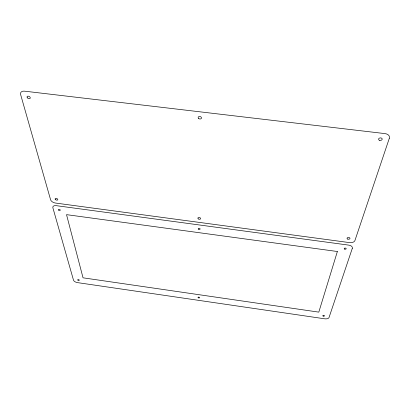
<?xml version="1.0" encoding="UTF-8"?>
<svg xmlns="http://www.w3.org/2000/svg" width="410" height="410" viewBox="0 0 410 410"><rect width="100%" height="100%" fill="white"/><g stroke="black" fill="none" stroke-linecap="round" stroke-linejoin="round"><path stroke-width="0.61" d="M337.374 251.509L318.806 312.133L83.035 277.821L66.522 214.645L337.374 251.509M352.323 248.281L329.03 317.514A3.849 1.901 5.1 0 1 324.643 318.795L77.551 282.623A3.675 1.778 16.7 0 1 73.503 280.184L52.869 207.757A4.336 2.398 20 0 1 56.226 205.656L348.684 245.113A4.551 2.614 2.4 0 1 352.323 248.281M389.346 138.201L354.906 240.598A4.628 2.696 2.1 0 1 349.499 242.607L55.504 203.052A4.413 2.47 20.5 0 1 50.599 199.783L20.628 94.566A5.468 3.495 27.7 0 1 24.508 91.163L385.062 133.614A5.714 3.941 -4.3 0 1 389.346 138.201M198.686 118.521A1.701 1.235 14.1 0 0 201.459 118.193A1.701 1.235 14.1 0 0 199.321 116.476A1.701 1.235 14.1 0 0 198.686 118.521M198.378 218.935A1.414 0.851 11.9 0 0 200.628 218.684A1.414 0.851 11.9 0 0 198.737 217.505A1.414 0.851 11.9 0 0 198.378 218.935M27.388 97.831A1.742 1.112 27.5 0 0 30.171 98.267A1.742 1.112 27.5 0 0 28.382 96.176A1.742 1.112 27.5 0 0 27.388 97.831M55.509 199.614A1.414 0.794 20.4 0 0 57.769 199.778A1.414 0.794 20.4 0 0 56.093 198.363A1.414 0.794 20.4 0 0 55.509 199.614M379.46 140.266A1.819 1.256 -4 0 0 382.197 139.092A1.819 1.256 -4 0 0 379.486 138.093A1.819 1.256 -4 0 0 379.46 140.266M347.711 239.076A1.486 0.866 2.2 0 0 349.986 238.435A1.486 0.866 2.2 0 0 347.823 237.574A1.486 0.866 2.2 0 0 347.711 239.076M77.987 280.168A0.81 0.395 16.7 0 0 79.279 280.24A0.81 0.395 16.7 0 0 78.264 279.543A0.81 0.395 16.7 0 0 77.987 280.168M58.727 210.14A0.953 0.528 19.8 0 0 60.249 210.258A0.953 0.528 19.8 0 0 59.127 209.315A0.953 0.528 19.8 0 0 58.727 210.14M323.157 316.074A0.851 0.42 5.2 0 0 324.484 315.854A0.851 0.42 5.2 0 0 323.285 315.357A0.851 0.42 5.2 0 0 323.157 316.074M344.672 249.106A0.999 0.574 2.6 0 0 346.199 248.691A0.999 0.574 2.6 0 0 344.738 248.122A0.999 0.574 2.6 0 0 344.672 249.106M198.296 297.793A0.815 0.415 11.1 0 0 199.593 297.716A0.815 0.415 11.1 0 0 198.501 297.106A0.815 0.415 11.1 0 0 198.296 297.793M198.604 229.221A0.953 0.559 11.7 0 0 200.116 229.062A0.953 0.559 11.7 0 0 198.845 228.278A0.953 0.559 11.7 0 0 198.604 229.221"/></g></svg>
